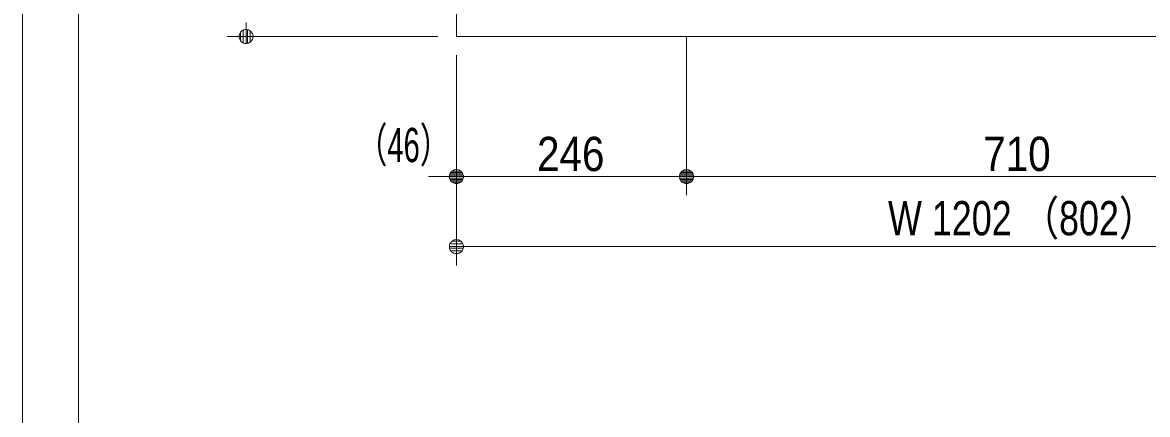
# Model space of a CAD drawing. Units: millimetres, scale not verified. Extents: x -6062 to 6062, y -3045 to 3045.
# Drawn here: x -5788 to -4585, y -775 to -355 of the extents above; entities that cross this region are included whole.
import ezdxf
from ezdxf.enums import TextEntityAlignment as Align

# ---------------------------------------------------------------- set-up
doc = ezdxf.new("R2010")
doc.units = ezdxf.units.MM
doc.header["$LTSCALE"] = 20
for name, color, linetype, lineweight in [('0-0_1図面枠', 7, 'Continuous', 9), ('0-1_2寸法-1', 7, 'Continuous', 9), ('0-2_0', 7, 'Continuous', 9), ('0-3_5ボウル・キャビネット', 7, 'Continuous', 9), ('0-4_2寸法-2', 7, 'Continuous', 9)]:
    doc.layers.add(name, color=color, linetype=linetype, lineweight=lineweight)
doc.styles.add('ＭＳ Ｐゴシック', font='')
doc.styles.get('ＭＳ Ｐゴシック').set_extended_font_data('MS PGothic')

# ---------------------------------------------------------------- blocks, each defined once
blk = doc.blocks.new('グループ-2')
at = {"layer": '0-0_1図面枠'}
blk.add_lwpolyline([(-80000, 55400), (80000, 55400), (80000, -55400), (-80000, -55400)], close=True, dxfattribs=at)
blk = doc.blocks.new('図面枠')
at = {"layer": '0-0_1図面枠'}
blk.add_blockref('グループ-2', (0, 0), dxfattribs=at)
blk = doc.blocks.new('_Dot')
at = {"layer": '0-2_0'}
for p, q in [((-10, 0), (-20, 0)), ((9.78, 2), (-9.78, 2)), ((7.99, 6), (-7.99, 6)), ((9.16, -3.98), (-9.16, -3.98)), ((6, -7.98), (-6, -7.98))]:
    blk.add_line(p, q, dxfattribs=at)
for points in [[(10, 0), (9.92, 1.25), (9.69, 2.49), (9.3, 3.68), (8.76, 4.82), (8.09, 5.88), (7.29, 6.85), (6.37, 7.71), (5.36, 8.44), (4.26, 9.05), (3.09, 9.51), (1.87, 9.82), (0.63, 9.98), (-0.63, 9.98), (-1.87, 9.82), (-3.09, 9.51), (-4.26, 9.05), (-5.36, 8.44), (-6.37, 7.71), (-7.29, 6.85), (-8.09, 5.88), (-8.76, 4.82), (-9.3, 3.68), (-9.69, 2.49), (-9.92, 1.25), (-10, 0), (0, 0)], [(-10, 0), (-9.92, -1.25), (-9.69, -2.49), (-9.3, -3.68), (-8.76, -4.82), (-8.09, -5.88), (-7.29, -6.85), (-6.37, -7.71), (-5.36, -8.44), (-4.26, -9.05), (-3.09, -9.51), (-1.87, -9.82), (-0.63, -9.98), (0.63, -9.98), (1.87, -9.82), (3.09, -9.51), (4.26, -9.05), (5.36, -8.44), (6.37, -7.71), (7.29, -6.85), (8.09, -5.88), (8.76, -4.82), (9.3, -3.68), (9.69, -2.49), (9.92, -1.25), (10, 0), (0, 0)]]:
    blk.add_lwpolyline(points, close=True, dxfattribs=at)
blk = doc.blocks.new('グループ-10')
at = {"layer": '0-0_1図面枠'}
blk.add_line((-78800, 41000), (-78800, -48600), dxfattribs=at)

msp = doc.modelspace()

# ---------------------------------------------------------------- linework, layer by layer
at = {"layer": '0-1_2寸法-1'}
for p, q in [((-5343.5, -370), (-5568.5, -370)), ((-5077.5, -370), (-5077.5, -540)), ((-5323.5, -390), (-5323.5, -540)), ((-5077.5, -390), (-5077.5, -540)), ((-5092.51, -520), (-5308.49, -520)), ((-4382.51, -520), (-5062.49, -520)), ((-5323.5, -540), (-5323.5, -615)), ((-4136.51, -595), (-5308.49, -595))]:
    msp.add_line(p, q, dxfattribs=at)
at = {"layer": '0-3_5ボウル・キャビネット'}
msp.add_lwpolyline([(-5323.5, 180), (-4121.5, 180), (-4121.5, -370), (-5323.5, -370)], close=True, dxfattribs=at)
at = {"layer": '0-4_2寸法-2'}
for p, q in [((-5323.5, -390), (-5323.5, -540)), ((-5077.5, -390), (-5077.5, -540)), ((-5338.51, -520), (-5353.51, -520)), ((-5077.5, -520), (-5323.5, -520)), ((-5062.49, -520), (-5047.49, -520))]:
    msp.add_line(p, q, dxfattribs=at)

# ---------------------------------------------------------------- block references
at = {"layer": '0-0_1図面枠', "xscale": 0.05, "yscale": 0.05}
for name in ['図面枠', 'グループ-10']:
    msp.add_blockref(name, (-1787.5, 0), dxfattribs=at)
at = {"layer": '0-1_2寸法-1', "xscale": 0.7503418, "yscale": 0.7503418}
for p, rotation in [((-5548.5, -370), 270), ((-5323.5, -520), 180), ((-5077.5, -520), 180), ((-5323.5, -595), 180)]:
    msp.add_blockref('_Dot', p, dxfattribs=dict(at, rotation=rotation))
msp.add_blockref('_Dot', (-5077.5, -520), dxfattribs=at)
at = {"layer": '0-4_2寸法-2', "xscale": 0.7503418, "yscale": 0.7503418}
msp.add_blockref('_Dot', (-5323.5, -520), dxfattribs=at)
at = {"layer": '0-4_2寸法-2', "xscale": 0.7503418, "yscale": 0.7503418, "rotation": 180}
msp.add_blockref('_Dot', (-5077.5, -520), dxfattribs=at)

# ---------------------------------------------------------------- texts
at = {"layer": '0-1_2寸法-1', "style": 'ＭＳ Ｐゴシック'}
for s, width, p in [('246', 0.9, (-5237.29, -525.06)), ('710', 0.9, (-4760.17, -524.96)), ('W 1202 （802）', 0.8, (-4862.07, -593.81))]:
    msp.add_text(s, height=36.66, dxfattribs=dict(at, width=width)).set_placement(p, align=Align.BOTTOM_LEFT)
at = {"layer": '0-4_2寸法-2', "style": 'ＭＳ Ｐゴシック', "width": 0.65}
msp.add_text('（46）', height=36.69, dxfattribs=at).set_placement((-5429.93, -515.51), align=Align.BOTTOM_LEFT)

doc.saveas('drawing.dxf')
